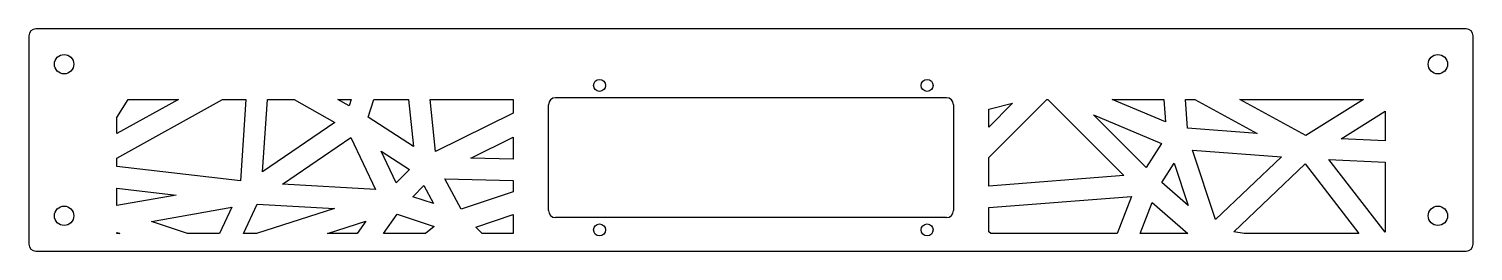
# Model space of a CAD drawing. Header units: millimetres. Extents: x -205 to 205, y -32 to 32.
import ezdxf

# ---------------------------------------------------------------- set-up
doc = ezdxf.new("R2010")
doc.units = ezdxf.units.MM

msp = doc.modelspace()

# ---------------------------------------------------------------- linework, layer by layer
at = {"color": 7, "linetype": 'Continuous', "lineweight": 25}
for p, q in [((-205, 29.5), (-205, -29.5)), ((203, 31.5), (-203, 31.5)), ((205, -29.5), (205, 29.5)), ((-180, -5.15), (-150.02, 11.5)), ((-162.57, 11.5), (-180, 1.82)), ((-180, 6.41), (-176.8, 11.5)), ((-176.8, 11.5), (-162.57, 11.5)), ((-150.02, 11.5), (-143.4, 11.5)), ((-143.4, 11.5), (-144.95, -11.62)), ((-138.66, -8.98), (-137.3, 11.5)), ((-137.3, 11.5), (-129.65, 11.5)), ((-129.65, 11.5), (-118.12, 4.98)), ((-117.26, 11.5), (-113.47, 11.5)), ((-114.07, 9.7), (-117.26, 11.5)), ((-113.47, 11.5), (-114.07, 9.7)), ((-108.71, 6.5), (-107.05, 11.5)), ((-107.05, 11.5), (-97.24, 11.5)), ((-97.24, 11.5), (-95.82, -1.84)), ((-91.11, 11.5), (-67.5, 11.5)), ((-89.54, -3.22), (-91.11, 11.5)), ((-67.5, 11.5), (-67.5, 7.59)), ((-57.5, -20), (-57.5, 10)), ((55.5, 12), (-55.5, 12)), ((57.5, 10), (57.5, -20)), ((67.5, -4.97), (83.97, 11.5)), ((67.5, 8.76), (74.26, 10.41)), ((74.26, 10.41), (67.5, 3.65)), ((67.5, 3.65), (67.5, 8.76)), ((83.97, 11.5), (84.23, 11.5)), ((84.23, 11.5), (105.83, -10.11)), ((102.57, 11.5), (117.22, 11.5)), ((117.64, 5.18), (102.57, 11.5)), ((117.22, 11.5), (117.64, 5.18)), ((123.33, 11.5), (125.99, 11.5)), ((123.88, 3.31), (123.33, 11.5)), ((125.99, 11.5), (143.74, 1.85)), ((138.76, 11.5), (173.84, 11.5)), ((157.52, 1.31), (138.76, 11.5)), ((173.84, 11.5), (157.52, 1.31)), ((-180, 1.82), (-180, 6.41)), ((-118.12, 4.98), (-138.66, -8.98)), ((-95.82, -1.84), (-108.71, 6.5)), ((-67.5, 7.59), (-89.54, -3.22)), ((97.22, 7.13), (116.5, -0.95)), ((112.14, -7.79), (97.22, 7.13)), ((167.52, 0.37), (180, 8.16)), ((180, 8.16), (180, -0.22)), ((-133, -12.5), (-113.58, 0.7)), ((-113.58, 0.7), (-106.59, -14.05)), ((-79.57, -5.12), (-67.5, 0.8)), ((-67.5, 0.8), (-67.5, -5.4)), ((143.74, 1.85), (123.88, 3.31)), ((180, -0.22), (167.52, 0.37)), ((-105.01, -3.16), (-96.93, -8.38)), ((-100.73, -12.19), (-105.01, -3.16)), ((116.5, -0.95), (112.14, -7.79)), ((125.35, -2.91), (150.56, -4.76)), ((131.91, -22.59), (125.35, -2.91)), ((-180, -7.54), (-180, -5.15)), ((-144.95, -11.62), (-180, -7.54)), ((-67.5, -5.4), (-79.57, -5.12)), ((67.5, -13.05), (67.5, -4.97)), ((116.66, -12.05), (120.14, -6.58)), ((120.14, -6.58), (124.13, -18.53)), ((150.56, -4.76), (131.91, -22.59)), ((137.1, -26.05), (157.28, -6.76)), ((157.28, -6.76), (172.56, -26.5)), ((180, -26.15), (164.07, -5.57)), ((164.07, -5.57), (180, -6.32)), ((180, -6.32), (180, -26.15)), ((-96.93, -8.38), (-100.73, -12.19)), ((-82.31, -19.65), (-86.94, -11.04)), ((-86.94, -11.04), (-67.5, -11.49)), ((-67.5, -11.49), (-67.5, -14.71)), ((105.83, -10.11), (67.5, -13.05)), ((124.13, -18.53), (116.66, -12.05)), ((-180, -13.68), (-163.17, -15.64)), ((-180, -18.61), (-180, -13.68)), ((-163.17, -15.64), (-180, -18.61)), ((-106.59, -14.05), (-133, -12.5)), ((-95.99, -16.07), (-92.85, -12.93)), ((-90.1, -18.03), (-95.99, -16.07)), ((-92.85, -12.93), (-90.1, -18.03)), ((-67.5, -14.71), (-82.31, -19.65)), ((67.5, -19.17), (108.06, -16.05)), ((108.06, -16.05), (103.94, -26.5)), ((-170.23, -23.07), (-147.36, -19.04)), ((-147.36, -19.04), (-150.84, -26.5)), ((-144.11, -26.5), (-140.23, -18.18)), ((-118.27, -19.47), (-140.42, -26.5)), ((-140.23, -18.18), (-118.27, -19.47)), ((67.5, -26.05), (67.5, -19.17)), ((110.49, -26.5), (113.93, -17.76)), ((113.93, -17.76), (124.02, -26.5)), ((-159.94, -26.5), (-170.23, -23.07)), ((-120.26, -26.5), (-109.36, -23.05)), ((-109.36, -23.05), (-111.81, -26.5)), ((-104.34, -26.5), (-100.45, -21.01)), ((-100.45, -21.01), (-89.99, -24.49)), ((-89.99, -24.49), (-92.44, -26.5)), ((-78.13, -24.68), (-67.5, -21.14)), ((-67.5, -21.14), (-67.5, -26.5)), ((55.5, -22), (-55.5, -22)), ((-180, -26.5), (-180, -26.24)), ((-180, -26.24), (-179.22, -26.5)), ((-179.22, -26.5), (-180, -26.5)), ((-150.84, -26.5), (-159.94, -26.5)), ((-140.42, -26.5), (-144.11, -26.5)), ((-111.81, -26.5), (-120.26, -26.5)), ((-92.44, -26.5), (-104.34, -26.5)), ((-76.32, -26.5), (-78.13, -24.68)), ((-67.5, -26.5), (-76.32, -26.5)), ((68.11, -26.5), (67.5, -26.05)), ((103.94, -26.5), (68.11, -26.5)), ((124.02, -26.5), (110.49, -26.5)), ((139.99, -26.5), (137.1, -26.05)), ((172.56, -26.5), (139.99, -26.5)), ((-203, -31.5), (203, -31.5))]:
    msp.add_line(p, q, dxfattribs=at)
for centre, radius in [((-195, 21.5), 2.75), ((195, 21.5), 2.75), ((-43, 15.5), 1.7), ((50, 15.5), 1.7), ((-195, -21.5), 2.75), ((195, -21.5), 2.75), ((-43, -25.5), 1.7), ((50, -25.5), 1.7)]:
    msp.add_circle(centre, radius, dxfattribs=at)
for centre, start, end in [((-203, 29.5), 90, 180), ((203, 29.5), 0, 90), ((-55.5, 10), 90, 180), ((55.5, 10), 0, 90), ((-55.5, -20), 180, 270), ((55.5, -20), 270, 0), ((-203, -29.5), 180, 270), ((203, -29.5), 270, 0)]:
    msp.add_arc(centre, 2, start, end, dxfattribs=at)

doc.saveas('drawing.dxf')
